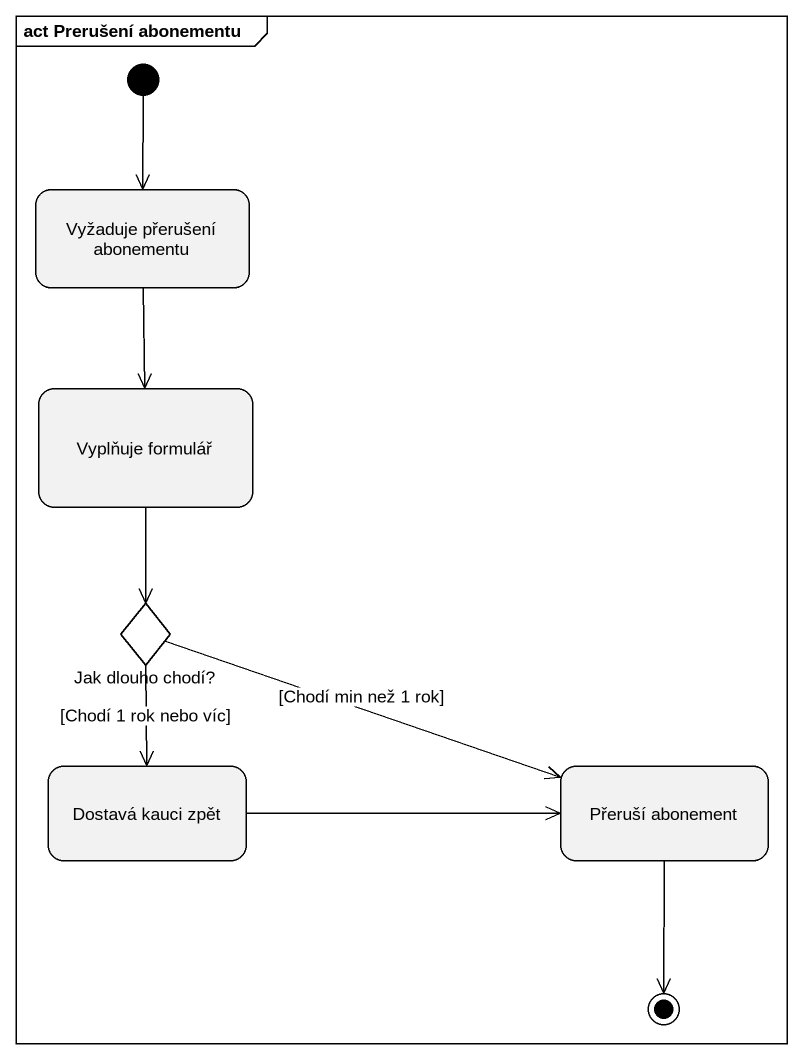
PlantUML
@startuml
mainframe act Prerušení abonementu
hide empty description
state "Vyžaduje přerušení abonementu" as Vyžaduje_přerušení
state "Vyplňuje formulář" as Vyplňuje_formulář
state "Jak dlouho chodí?" as Jak_dlouho_chodí <<choice>>
state "Dostavá kauci zpět" as Dostavá_kauci_zpět
state "Přeruší abonement" as Přeruší_abonement
[*] --> Vyžaduje_přerušení
Vyžaduje_přerušení --> Vyplňuje_formulář
Vyplňuje_formulář --> Jak_dlouho_chodí
Jak_dlouho_chodí --> Dostavá_kauci_zpět : [Chodí 1 rok nebo víc]
Jak_dlouho_chodí -right-> Přeruší_abonement : [Chodí min než 1 rok]
Dostavá_kauci_zpět -right-> Přeruší_abonement
Přeruší_abonement --> [*]
@enduml
